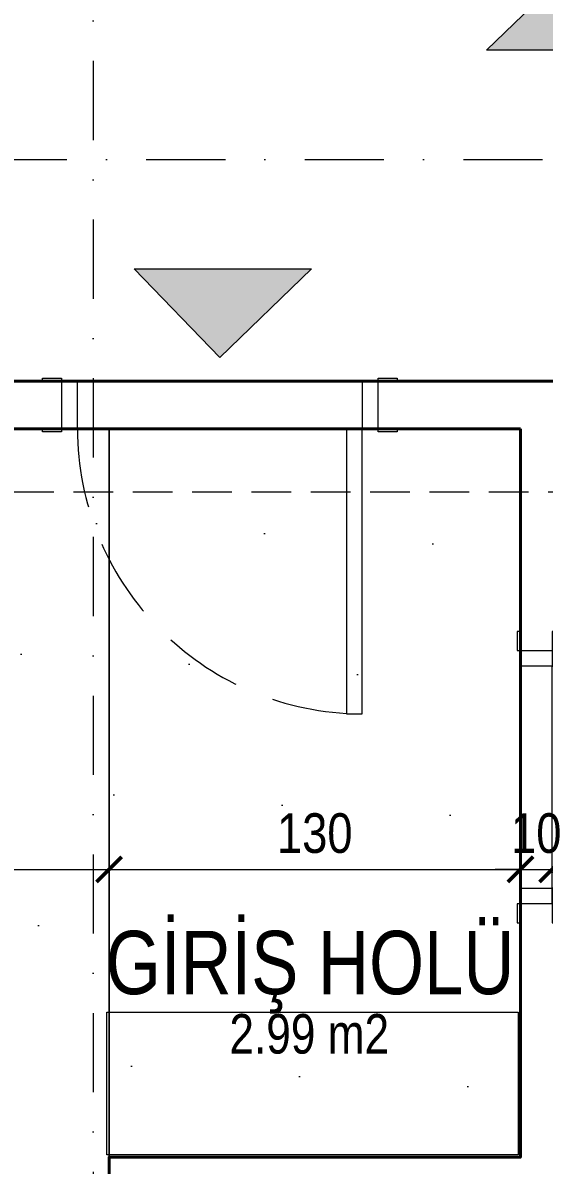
# Model space of a CAD drawing. Header units: centimetres. Extents: x 6300 to 11550, y 0 to 5300.
# Drawn here: x 8007.9 to 8172.6, y 1838.9 to 2199.5 of the extents above; entities that cross this region are included whole.
import ezdxf
from ezdxf.enums import TextEntityAlignment as Align
from ezdxf.xclip import XClip

# ---------------------------------------------------------------- set-up
doc = ezdxf.new("R2010")
doc.units = ezdxf.units.CM
doc.header["$LTSCALE"] = 100
doc.header["$XCLIPFRAME"] = 0
for name, pattern in [('D BLOK_AKS_NK$0$DASHDOT2', [0.5, 0.25, -0.125, 0, -0.125]), ('D BLOK_STA_NK$0$HIDDEN2', [0.1875, 0.125, -0.0625]), ('xref_1+1_A2_PLAN$0$HIDDEN', [0.375, 0.25, -0.125])]:
    doc.linetypes.add(name, pattern=pattern)
for name, color, linetype, lineweight in [('D BLOK_AKS_NK$0$MYD - AKS', 8, 'D BLOK_AKS_NK$0$DASHDOT2', 15), ('D BLOK_STA_NK$0$MYD - IZ-1', 8, 'D BLOK_STA_NK$0$HIDDEN2', 20), ('D BLOK_ZK$0$MYD - DIM-IC', 10, 'Continuous', 20), ('xref_1+1_A1_PLAN$0$MYD - TEXT-DETAY', 1, 'Continuous', 18), ('xref_1+1_A2_PLAN$0$MYD - DUVAR', 4, 'Continuous', 40), ('xref_1+1_A2_PLAN$0$MYD - GOR-ARKA', 8, 'Continuous', 9), ('xref_1+1_A2_PLAN$0$MYD - KAPI', 2, 'Continuous', 20), ('xref_1+1_A2_PLAN$0$MYD - TEXT-DETAY', 1, 'Continuous', 18), ('xref_1+1_A2_PLAN$0$SAA_TEFRİS', 254, 'Continuous', 5), ('xref_1+1_A2_TEXT$0$MYD - TEXT', 7, 'Continuous', 20), ('xref_1+1_A2_TEXT$0$MYD - TEXT-M2', 1, 'Continuous', 20)]:
    doc.layers.add(name, color=color, linetype=linetype, lineweight=lineweight)
for name, color, linetype, lineweight, plot in [('D BLOK_ZK$0$MYD - ALAN-NET', 30, 'Continuous', 9, False), ('xref_1+1_A2_PLAN$0$MYD - ALAN-BRUT', 190, 'Continuous', 9, False), ('xref_1+1_A2_TEXT$0$MYD - ALAN-BRUT', 190, 'Continuous', 9, False), ('xref_1+1_A2_TEXT$0$MYD - ALAN-NET', 30, 'Continuous', 9, False)]:
    doc.layers.add(name, color=color, linetype=linetype, lineweight=lineweight, plot=plot)
doc.styles.add('D BLOK_ZK$0$MYD_1.25mm', font='ARIALN.TTF', dxfattribs={"height": 12.5})
doc.styles.add('xref_1+1_A2_TEXT$0$0ZG_2.50mm_B', font='arial.ttf', dxfattribs={"width": 0.8, "height": 25})
doc.styles.add('xref_1+1_A2_TEXT$0$0ZG_4.00mm_B', font='arial.ttf', dxfattribs={"width": 0.8, "height": 40})
doc.styles.add('xref_1+1_A2_TEXT$0$Standard', font='arial.ttf')
doc.dimstyles.new('D BLOK_ZK$0$MYD_DIM050', dxfattribs={"dimscale": 0, "dimtxt": 12.5, "dimasz": 8, "dimexe": 5, "dimexo": 0, "dimgap": 5, "dimtad": 1, "dimdec": 1, "dimrnd": 0.5, "dimzin": 12, "dimdsep": 46, "dimtxsty": 'D BLOK_ZK$0$MYD_1.25mm', "dimblk": 'D BLOK_ZK$0$_ARCHTICK', "dimcen": 0.09, "dimdle": 5, "dimclrd": 256, "dimclre": 256, "dimclrt": 256, "dimadec": 0, "dimazin": 0, "dimtfac": 1, "dimtdec": 1, "dimtix": 1, "dimtofl": 0, "dimtmove": 2, "dimatfit": 1, "dimldrblk": 'D BLOK_ZK$0$_ARCHTICK', "dimfxl": 30, "dimfxlon": 1, "dimtolj": 1, "dimtzin": 0, "dimlwd": -1, "dimlwe": -1, "dimarcsym": 0})

# ---------------------------------------------------------------- blocks, each defined once
blk = doc.blocks.new('xref_1+1_A1_PLAN$0$A$C6511112D')
at = {"layer": 'xref_1+1_A1_PLAN$0$MYD - TEXT-DETAY'}
h = blk.add_hatch(color=256, dxfattribs=at)
h.dxf.hatch_style = 1
h.paths.add_polyline_path([(0, 0), (14, -14.5), (0, -28.02)])
blk.add_lwpolyline([(0, 0), (14, -14.5), (0, -28.02)], close=True, dxfattribs=at)
blk = doc.blocks.new('xref_1+1_A1_PLAN')
at = {"xscale": 2.000000000000052, "yscale": 2.000000000000052, "zscale": 2.000000000000052, "rotation": 90}
blk.add_blockref('xref_1+1_A1_PLAN$0$A$C6511112D', (542.62, 319.08), dxfattribs=at)
blk = doc.blocks.new('xref_1+1_A2_TEXT$0$TAG_MAHAL_01')
at = {"style": 'xref_1+1_A2_TEXT$0$Standard', "width": 0.65, "flags": 1}
blk.add_attdef('M2', text='', height=20, dxfattribs=at).set_placement((0, 0), align=Align.MIDDLE_RIGHT)
at = {"layer": 'xref_1+1_A2_TEXT$0$MYD - TEXT', "style": 'xref_1+1_A2_TEXT$0$0ZG_4.00mm_B', "width": 0.8}
blk.add_attdef('MAHAL_ADI', text='', height=40, dxfattribs=at).set_placement((0, -32.5), align=Align.MIDDLE_CENTER)
at = {"layer": 'xref_1+1_A2_TEXT$0$MYD - TEXT-M2', "style": 'xref_1+1_A2_TEXT$0$0ZG_2.50mm_B', "width": 0.8}
blk.add_attdef('MAHAL_M2', text='', height=25, dxfattribs=at).set_placement((0, -77.5), align=Align.MIDDLE_CENTER)
blk = doc.blocks.new('xref_1+1_A2_TEXT')
at = {"layer": 'xref_1+1_A2_TEXT$0$MYD - ALAN-NET'}
h = blk.add_hatch(dxfattribs=at)
h.set_pattern_fill('DOTS', color=1, scale=30, angle=60)
h.set_pattern_definition([(60, (-1963.646, 10066.606), (-29.3382, 44.43473), [0, -47.625])])
h.paths.add_polyline_path([(863.9, 898.03), (863.9, 598.03), (843.9, 598.03), (843.9, 568.03), (553.9, 568.03), (553.9, 898.03)])
h.paths.add_polyline_path([(673.9, 1138.03), (543.9, 1138.03), (543.9, 908.03), (673.9, 908.03)])
h.paths.add_polyline_path([(683.9, 1138.03), (788.9, 1138.03), (788.9, 1053.03), (863.9, 1053.03), (863.9, 908.03), (758.9, 908.03), (758.9, 913.03), (683.9, 913.03)])
h.paths.add_polyline_path([(543.9, 1138.03), (288.9, 1138.03), (288.9, 1068.03), (243.9, 1068.03), (243.9, 593.03), (268.9, 593.03), (268.9, 568.03), (543.9, 568.03)])
h.paths.add_polyline_path([(548.9, 553.03), (308.9, 553.03), (308.9, 478.03), (548.9, 478.03)])
at = {"layer": 'xref_1+1_A2_TEXT$0$MYD - ALAN-BRUT'}
blk.add_lwpolyline([(231.4, 1078.03), (278.9, 1078.03), (278.9, 1153.03), (798.9, 1153.03), (798.9, 1063.03), (876.4, 1063.03), (876.4, 553.03), (553.9, 553.03), (553.9, 473.03), (303.9, 473.03), (303.9, 553.03), (231.4, 553.03)], close=True, dxfattribs=at)
at = {"layer": 'xref_1+1_A2_TEXT$0$MYD - ALAN-NET'}
for points in [[(543.9, 1138.03), (288.9, 1138.03), (288.9, 1068.03), (243.9, 1068.03), (243.9, 593.03), (268.9, 593.03), (268.9, 568.03), (543.9, 568.03)], [(673.9, 1138.03), (543.9, 1138.03), (543.9, 908.03), (673.9, 908.03)]]:
    blk.add_lwpolyline(points, close=True, dxfattribs=at)
ref = blk.add_blockref('xref_1+1_A2_TEXT$0$TAG_MAHAL_01', (606.82, 985.75), dxfattribs=dict(xscale=-0.5, yscale=0.5, zscale=0.5))
ref.add_attrib('MAHAL_ADI', 'GİRİŞ HOLÜ', dxfattribs={"layer": 'xref_1+1_A2_TEXT$0$MYD - TEXT', "height": 20, "style": 'xref_1+1_A2_TEXT$0$0ZG_4.00mm_B', "width": 0.8}).set_placement((607.43, 969.5), align=Align.MIDDLE_CENTER)
ref.add_attrib('MAHAL_M2', '2.99 m2', dxfattribs={"layer": 'xref_1+1_A2_TEXT$0$MYD - TEXT-M2', "height": 12.5, "style": 'xref_1+1_A2_TEXT$0$0ZG_2.50mm_B', "width": 0.8}).set_placement((607.15, 947), align=Align.MIDDLE_CENTER)
blk = doc.blocks.new('xref_1+1_A2_PLAN$0$KAPI - 100')
at = {"layer": 'xref_1+1_A2_PLAN$0$MYD - KAPI'}
for points in [[(10, 0), (10, 90), (5, 90), (5, 0), (10, 0)], [(0, 0), (5, 0)], [(95, 0), (100, 0)]]:
    blk.add_lwpolyline(points, dxfattribs=at)
at = {"layer": 'xref_1+1_A2_PLAN$0$MYD - KAPI', "linetype": 'xref_1+1_A2_PLAN$0$HIDDEN'}
blk.add_lwpolyline([(95, 0, 0.398025), (10, 89.86)], format="xyb", dxfattribs=at)
blk = doc.blocks.new('*U444')
at = {"layer": 'xref_1+1_A2_PLAN$0$MYD - GOR-ARKA'}
blk.add_lwpolyline([(5, 0), (95, 0), (95, -15), (5, -15)], close=True, dxfattribs=at)
at = {"layer": 'xref_1+1_A2_PLAN$0$MYD - KAPI'}
for points in [[(5, -15), (5, 0), (-6, 0), (-6, 1), (-6, 1), (0, 1), (0, -16), (-6, -16), (-6, -15)], [(100, -16), (100, 1), (106, 1), (106, 0), (95, 0), (95, -15), (106, -15), (106, -16)]]:
    blk.add_lwpolyline(points, close=True, dxfattribs=at)
blk.add_blockref('xref_1+1_A2_PLAN$0$KAPI - 100', (0, 0), dxfattribs=at)
blk = doc.blocks.new('xref_1+1_A2_PLAN$0$KAPI - 080')
at = {"layer": 'xref_1+1_A2_PLAN$0$MYD - KAPI', "ltscale": 2}
for p, q in [((10, 70), (5, 70)), ((5, 70), (5, 0)), ((10, 0), (10, 70)), ((0, 0), (10, 0)), ((80, 0), (75, 0))]:
    blk.add_line(p, q, dxfattribs=at)
at = {"layer": 'xref_1+1_A2_PLAN$0$MYD - KAPI', "linetype": 'xref_1+1_A2_PLAN$0$HIDDEN'}
blk.add_arc((5, 0), 70, 0, 85.904, dxfattribs=at)
blk = doc.blocks.new('*U460')
at = {"layer": 'xref_1+1_A2_PLAN$0$MYD - GOR-ARKA'}
blk.add_lwpolyline([(5, 0), (-65, 0), (-65, -10), (5, -10)], close=True, dxfattribs=at)
at = {"layer": 'xref_1+1_A2_PLAN$0$MYD - KAPI'}
for points in [[(-70, 1), (-76, 1), (-76, 0), (-65, 0), (-65, -10), (-76, -10), (-76, -11), (-70, -11)], [(5, -10), (5, 0), (16, 0), (16, 1), (16, 1), (10, 1), (10, -11), (16, -11), (16, -10)]]:
    blk.add_lwpolyline(points, close=True, dxfattribs=at)
at = {"layer": 'xref_1+1_A2_PLAN$0$MYD - KAPI', "xscale": -1, "rotation": 1.636399016291535e-07}
blk.add_blockref('xref_1+1_A2_PLAN$0$KAPI - 080', (10, 0), dxfattribs=at)
blk = doc.blocks.new('xref_1+1_A2_PLAN$0$A$C6511112D')
at = {"layer": 'xref_1+1_A2_PLAN$0$MYD - TEXT-DETAY'}
h = blk.add_hatch(color=256, dxfattribs=at)
h.dxf.hatch_style = 1
h.paths.add_polyline_path([(0, 0), (14, -14.5), (0, -28.02)])
blk.add_lwpolyline([(0, 0), (14, -14.5), (0, -28.02)], close=True, dxfattribs=at)
blk = doc.blocks.new('xref_1+1_A2_PLAN$0$A$Ca6f6c93e')
at = {"layer": 'xref_1+1_A2_PLAN$0$SAA_TEFRİS'}
blk.add_lwpolyline([(-10.75, 435.75), (-10.75, 480.75), (119.25, 480.75), (119.25, 435.75), (-10.75, 435.75)], dxfattribs=at)
blk = doc.blocks.new('xref_1+1_A2_PLAN')
at = {"layer": 'xref_1+1_A2_PLAN$0$MYD - ALAN-BRUT'}
blk.add_lwpolyline([(263.59, 1041.39), (933.59, 1041.39), (933.59, 441.39), (598.59, 441.39), (598.59, 361.39), (348.59, 361.39), (348.59, 441.39), (263.59, 441.39)], close=True, dxfattribs=at)
at = {"layer": 'xref_1+1_A2_PLAN$0$MYD - DUVAR'}
for points in [[(908.59, 1041.39), (933.59, 1041.39), (933.59, 441.39), (263.59, 441.39), (263.59, 1041.39), (843.59, 1041.39), (843.59, 1011.39), (908.59, 1011.39)], [(718.59, 1026.39), (333.59, 1026.39), (333.59, 956.39), (288.59, 956.39), (288.59, 456.39), (588.59, 456.39), (588.59, 796.39), (718.59, 796.39)]]:
    blk.add_lwpolyline(points, close=True, dxfattribs=at)
at = {"xscale": 2.000000000000046, "yscale": 2.000000000000046, "zscale": 2.000000000000046, "rotation": 269.9999999999999}
blk.add_blockref('xref_1+1_A2_PLAN$0$A$C6511112D', (652.59, 1076.89), dxfattribs=at)
blk.add_blockref('xref_1+1_A2_PLAN$0$A$Ca6f6c93e', (598.59, 361.39))
at = {"layer": 'xref_1+1_A2_PLAN$0$MYD - KAPI'}
for name, p, rotation in [('*U444', (673.59, 1026.39), 180), ('*U460', (728.59, 886.39), 270.0000000000001)]:
    blk.add_blockref(name, p, dxfattribs=dict(at, rotation=rotation))
blk = doc.blocks.new('D BLOK_STA_NK')
at = {"layer": 'D BLOK_STA_NK$0$MYD - IZ-1', "color": 215, "true_color": 0xa953a0}
blk.add_lwpolyline([(1455.11, 2086.42), (2055.11, 2086.42), (2055.11, 2051.42), (1455.11, 2051.42)], close=True, dxfattribs=at)
blk = doc.blocks.new('D BLOK_AKS_NK')
at = {"layer": 'D BLOK_AKS_NK$0$MYD - AKS'}
for points in [[(1730.11, 3540.24), (1730.11, 942.88)], [(193.78, 2156.42), (4534.65, 2156.42)], [(193.78, 2086.42), (4534.65, 2086.42)]]:
    blk.add_lwpolyline(points, dxfattribs=at)
blk = doc.blocks.new('D BLOK_ZK$0$_ARCHTICK')
at = {"color": 0, "linetype": 'ByBlock', "const_width": 0.15}
blk.add_lwpolyline([(-0.5, -0.5), (0.5, 0.5)], dxfattribs=at)
blk = doc.blocks.new('*D280')
at = {"layer": 'D BLOK_ZK$0$MYD - DIM-IC', "transparency": 16777216}
for p, q in [((1435.11, 1932.29), (1435.11, 1937.29)), ((1735.11, 1932.29), (1735.11, 1937.29)), ((1430.11, 1932.29), (1740.11, 1932.29))]:
    blk.add_line(p, q, dxfattribs=at)
at = {"layer": 'Defpoints', "color": 0, "transparency": 16777216}
for p in [(1435.11, 1932.29), (1735.11, 1932.29), (1735.11, 1932.29)]:
    blk.add_point(p, dxfattribs=at)
at = {"layer": 'D BLOK_ZK$0$MYD - DIM-IC', "transparency": 16777216, "xscale": 8, "yscale": 8, "zscale": 8, "rotation": 180}
blk.add_blockref('D BLOK_ZK$0$_ARCHTICK', (1435.11, 1932.29), dxfattribs=at)
at = {"layer": 'D BLOK_ZK$0$MYD - DIM-IC', "transparency": 16777216, "xscale": 8, "yscale": 8, "zscale": 8}
blk.add_blockref('D BLOK_ZK$0$_ARCHTICK', (1735.11, 1932.29), dxfattribs=at)
at = {"layer": 'D BLOK_ZK$0$MYD - DIM-IC', "transparency": 16777216, "insert": (1585.11, 1943.67), "char_height": 12.5, "attachment_point": 5, "style": 'D BLOK_ZK$0$MYD_1.25mm'}
blk.add_mtext('\\A1;300', dxfattribs=at)
blk = doc.blocks.new('*D281')
at = {"layer": 'D BLOK_ZK$0$MYD - DIM-IC', "transparency": 16777216}
for p, q in [((1735.11, 1932.29), (1735.11, 1937.29)), ((1865.11, 1932.29), (1865.11, 1937.29)), ((1730.11, 1932.29), (1870.11, 1932.29))]:
    blk.add_line(p, q, dxfattribs=at)
at = {"layer": 'Defpoints', "color": 0, "transparency": 16777216}
for p in [(1735.11, 1932.29), (1865.11, 1932.29), (1865.11, 1932.29)]:
    blk.add_point(p, dxfattribs=at)
at = {"layer": 'D BLOK_ZK$0$MYD - DIM-IC', "transparency": 16777216, "xscale": 8, "yscale": 8, "zscale": 8, "rotation": 180}
blk.add_blockref('D BLOK_ZK$0$_ARCHTICK', (1735.11, 1932.29), dxfattribs=at)
at = {"layer": 'D BLOK_ZK$0$MYD - DIM-IC', "transparency": 16777216, "xscale": 8, "yscale": 8, "zscale": 8}
blk.add_blockref('D BLOK_ZK$0$_ARCHTICK', (1865.11, 1932.29), dxfattribs=at)
at = {"layer": 'D BLOK_ZK$0$MYD - DIM-IC', "transparency": 16777216, "insert": (1800.11, 1943.67), "char_height": 12.5, "attachment_point": 5, "style": 'D BLOK_ZK$0$MYD_1.25mm'}
blk.add_mtext('\\A1;130', dxfattribs=at)
blk = doc.blocks.new('*D282')
at = {"layer": 'D BLOK_ZK$0$MYD - DIM-IC', "transparency": 16777216}
for p, q in [((1865.11, 1932.29), (1865.11, 1937.29)), ((1875.11, 1932.29), (1875.11, 1937.29)), ((1865.11, 1932.29), (1857.11, 1932.29)), ((1875.11, 1932.29), (1883.11, 1932.29))]:
    blk.add_line(p, q, dxfattribs=at)
at = {"layer": 'Defpoints', "color": 0, "transparency": 16777216}
for p in [(1865.11, 1932.29), (1875.11, 1932.29), (1875.11, 1932.29)]:
    blk.add_point(p, dxfattribs=at)
at = {"layer": 'D BLOK_ZK$0$MYD - DIM-IC', "transparency": 16777216, "xscale": 8, "yscale": 8, "zscale": 8}
blk.add_blockref('D BLOK_ZK$0$_ARCHTICK', (1865.11, 1932.29), dxfattribs=at)
at = {"layer": 'D BLOK_ZK$0$MYD - DIM-IC', "transparency": 16777216, "xscale": 8, "yscale": 8, "zscale": 8, "rotation": 180}
blk.add_blockref('D BLOK_ZK$0$_ARCHTICK', (1875.11, 1932.29), dxfattribs=at)
at = {"layer": 'D BLOK_ZK$0$MYD - DIM-IC', "transparency": 16777216, "insert": (1870.11, 1943.67), "char_height": 12.5, "attachment_point": 5, "style": 'D BLOK_ZK$0$MYD_1.25mm'}
blk.add_mtext('\\A1;10', dxfattribs=at)
blk = doc.blocks.new('*D283')
at = {"layer": 'D BLOK_ZK$0$MYD - DIM-IC', "transparency": 16777216}
for p, q in [((1875.11, 1932.29), (1875.11, 1937.29)), ((2055.11, 1932.29), (2055.11, 1937.29)), ((1870.11, 1932.29), (2060.11, 1932.29))]:
    blk.add_line(p, q, dxfattribs=at)
at = {"layer": 'Defpoints', "color": 0, "transparency": 16777216}
for p in [(1875.11, 1932.29), (2055.11, 1932.29), (2055.11, 1932.29)]:
    blk.add_point(p, dxfattribs=at)
at = {"layer": 'D BLOK_ZK$0$MYD - DIM-IC', "transparency": 16777216, "xscale": 8, "yscale": 8, "zscale": 8, "rotation": 180}
blk.add_blockref('D BLOK_ZK$0$_ARCHTICK', (1875.11, 1932.29), dxfattribs=at)
at = {"layer": 'D BLOK_ZK$0$MYD - DIM-IC', "transparency": 16777216, "xscale": 8, "yscale": 8, "zscale": 8}
blk.add_blockref('D BLOK_ZK$0$_ARCHTICK', (2055.11, 1932.29), dxfattribs=at)
at = {"layer": 'D BLOK_ZK$0$MYD - DIM-IC', "transparency": 16777216, "insert": (1965.11, 1943.67), "char_height": 12.5, "attachment_point": 5, "style": 'D BLOK_ZK$0$MYD_1.25mm'}
blk.add_mtext('\\A1;180', dxfattribs=at)
blk = doc.blocks.new('D BLOK_ZK')
blk.add_blockref('D BLOK_AKS_NK', (0, 0))
ref = blk.add_blockref('xref_1+1_A1_PLAN', (1311.77, 1871.85))
XClip(ref).set_block_clipping_path([(268.2978954605, 247.7881395733), (1164.7454326769, 1227.4234827665)])
ref = blk.add_blockref('xref_1+1_A2_PLAN', (1146.53, 1045.03))
XClip(ref).set_block_clipping_path([(176.2176028409, 273.2334127331), (932.0023244601, 1188.8997117804)])
blk.add_blockref('D BLOK_STA_NK', (0, 0))
at = {"layer": 'D BLOK_ZK$0$MYD - ALAN-NET'}
blk.add_lwpolyline([(1105.11, 2226.42), (2180.11, 2226.42), (2180.11, 2241.42), (2600.11, 2241.42), (2600.11, 2226.42), (3215.11, 2226.42), (3215.11, 2371.42), (3340.11, 2371.42), (3340.11, 2226.42), (3675.11, 2226.42), (3675.11, 2086.42), (2395.11, 2086.42), (2395.11, 1816.42), (2070.11, 1816.42), (2070.11, 2001.42), (2100.11, 2001.42), (2100.11, 2086.42), (1105.11, 2086.42)], close=True, dxfattribs=at)
ref = blk.add_blockref('xref_1+1_A2_TEXT', (1191.22, 933.39))
XClip(ref).set_block_clipping_path([(95.0673462915, 179.7661740025), (875.1636947388, 1209.5544906878)])
at = {"layer": 'D BLOK_ZK$0$MYD - DIM-IC'}
for base, p1, p2, picture, middle in [((1735.11, 1932.29), (1435.11, 1932.29), (1735.11, 1932.29), '*D280', (1585.11, 1943.67)), ((1865.11, 1932.29), (1735.11, 1932.29), (1865.11, 1932.29), '*D281', (1800.11, 1943.67)), ((1875.11, 1932.29), (1865.11, 1932.29), (1875.11, 1932.29), '*D282', (1870.11, 1943.67)), ((2055.11, 1932.29), (1875.11, 1932.29), (2055.11, 1932.29), '*D283', (1965.11, 1943.67))]:
    dim = blk.add_linear_dim(base=base, p1=p1, p2=p2, dimstyle='D BLOK_ZK$0$MYD_DIM050', override={"dimscale": 1}, dxfattribs=at)
    dim.commit()
    dim.dimension.update_dxf_attribs({"geometry": picture, "text_midpoint": middle})

msp = doc.modelspace()

# ---------------------------------------------------------------- block references
ref = msp.add_blockref('D BLOK_ZK', (6300, 0))
XClip(ref).set_block_clipping_path([(24.9999999999, 25.0000000598), (4724.9999999999, 4424.0000000001)])

doc.saveas('drawing.dxf')
